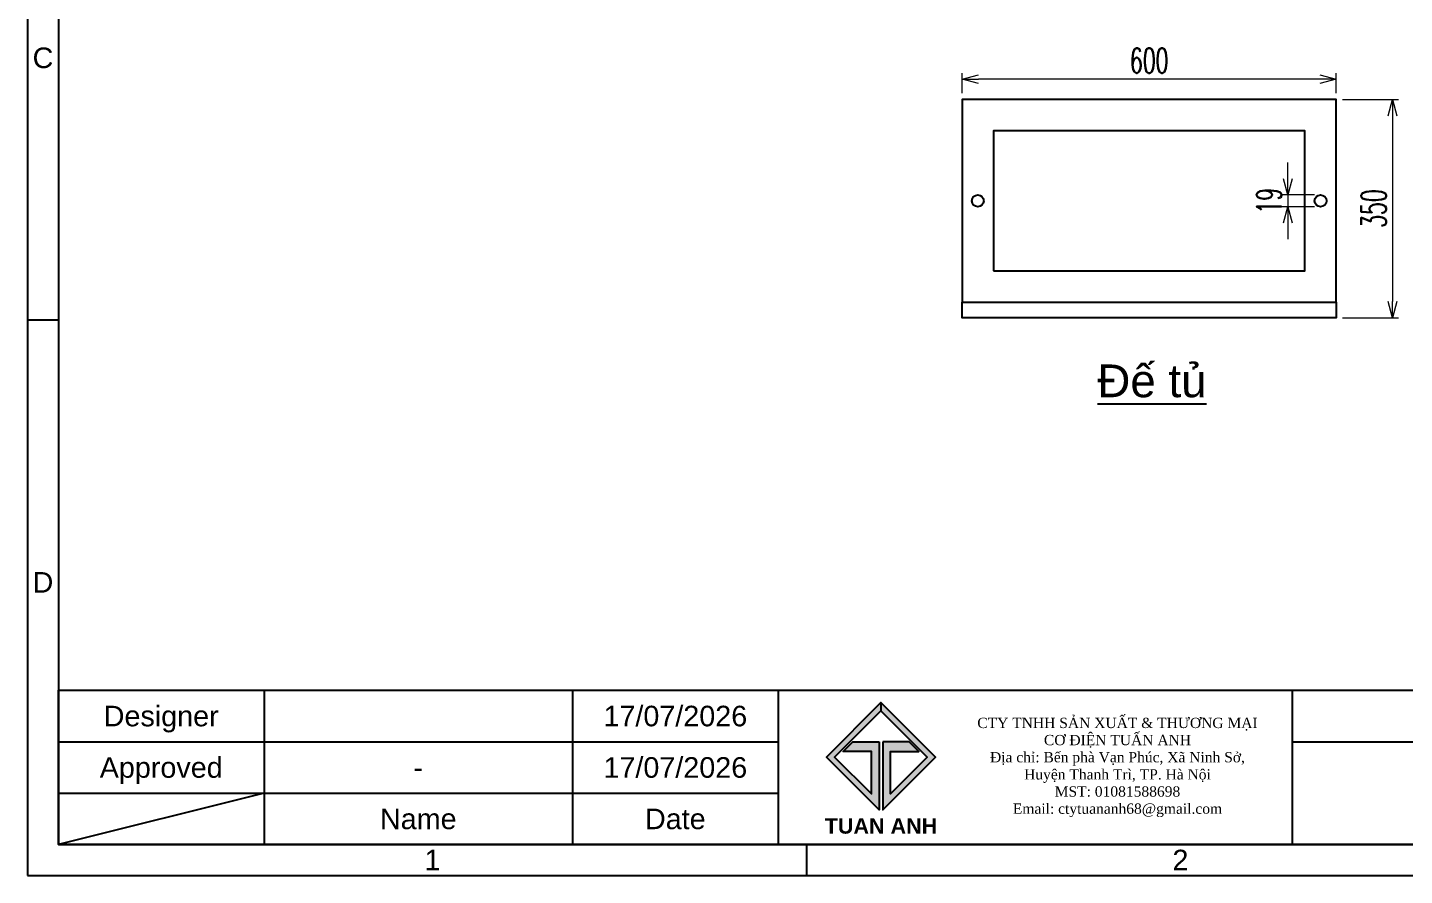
# Model space of a CAD drawing. Header units: millimetres. Extents: x -208796 to -83323, y 30910 to 103951.
# Drawn here: x -113374 to -111165, y 37840 to 39200 of the extents above; entities that cross this region are included whole.
import ezdxf
from ezdxf.enums import TextEntityAlignment as Align

# ---------------------------------------------------------------- set-up
doc = ezdxf.new("R2010")
doc.units = ezdxf.units.MM
doc.header["$LTSCALE"] = 3
for name, color, linetype in [('0 Text 1', 2, 'Continuous'), ('@.TEXT', 7, 'Continuous'), ('@.VISIBLE', 7, 'Continuous')]:
    doc.layers.add(name, color=color, linetype=linetype)
doc.styles.add('@Arial', font='arial.ttf')
doc.styles.add('Ann_w01', font='romans.shx', dxfattribs={"width": 0.6, "bigfont": 'chineset.shx'})
doc.styles.add('Arial', font='arial.ttf')
doc.dimstyles.new('Dim 01_SC20', dxfattribs={"dimscale": 20, "dimtxt": 2, "dimasz": 1.3, "dimexe": 0.5, "dimexo": 0.5, "dimgap": 0.5, "dimtad": 1, "dimdec": 1, "dimzin": 12, "dimdsep": 46, "dimtxsty": 'Ann_w01', "dimblk": 'OPEN30', "dimcen": 1.5, "dimclrd": 6, "dimclre": 6, "dimclrt": 3, "dimadec": 1, "dimazin": 3, "dimtm": 1e-09, "dimtfac": 1, "dimtdec": 1, "dimtix": 1, "dimtmove": 0, "dimatfit": 3, "dimldrblk": 'OPEN30', "dimfxl": 0, "dimtolj": 1, "dimlwd": 20, "dimlwe": 20, "dimarcsym": 0})

# ---------------------------------------------------------------- blocks, each defined once
blk = doc.blocks.new('A$C4dbb82d6')
at = {"layer": '@.VISIBLE'}
h = blk.add_hatch(color=30, dxfattribs=at)
h.dxf.hatch_style = 1
h.paths.add_polyline_path([(0.214, 4.973), (3.625, 1.562), (3.625, 5.973), (1.922, 5.973), (1.297, 5.348), (3.125, 5.348), (3.125, 2.593), (0.745, 4.973), (3.75, 7.978), (3.75, 8.509)])
h = blk.add_hatch(color=150, dxfattribs=at)
h.dxf.hatch_style = 1
h.paths.add_polyline_path([(6.755, 4.973), (4.375, 2.593), (4.375, 5.348), (6.203, 5.348), (5.578, 5.973), (3.875, 5.973), (3.875, 1.562), (7.286, 4.973), (3.75, 8.509), (3.75, 7.978)])
at = {"layer": '@.VISIBLE', "color": 30}
blk.add_lwpolyline([(3.625, 5.973), (3.625, 1.562), (0.214, 4.973), (3.75, 8.509), (3.75, 7.978), (0.745, 4.973), (3.125, 2.593), (3.125, 5.348), (1.297, 5.348), (1.922, 5.973)], close=True, dxfattribs=at)
at = {"layer": '@.VISIBLE', "color": 150}
blk.add_lwpolyline([(3.875, 5.973), (3.875, 1.562), (7.286, 4.973), (3.75, 8.509), (3.75, 7.978), (6.755, 4.973), (4.375, 2.593), (4.375, 5.348), (6.203, 5.348), (5.578, 5.973)], close=True, dxfattribs=at)
at = {"layer": '@.VISIBLE', "color": 30, "insert": (3.75, 0.509), "char_height": 1, "attachment_point": 5, "style": 'Ann_w01'}
blk.add_mtext_dynamic_manual_height_columns('{\\fArial|b1|i0|c0|p34;\\W1;TUAN ANH}', width=7.5, gutter_width=49.599, heights=[0], dxfattribs=at)
blk = doc.blocks.new('KHUNG BAN VE (Made by Tung)')
at = {"layer": '@.VISIBLE', "color": 8}
for p, q in [((3, 54), (0, 54)), ((23, 18), (23, 3)), ((53, 18), (53, 3)), ((73, 18), (73, 3)), ((123, 18), (123, 3)), ((3, 13), (73, 13)), ((123, 13), (294, 13)), ((3, 8), (73, 8)), ((23, 8), (3, 3)), ((75.75, 3), (75.75, 0))]:
    blk.add_line(p, q, dxfattribs=at)
for points in [[(0, 0), (297, 0), (297, 210), (0, 210)], [(3, 3), (294, 3), (294, 207), (3, 207)], [(3, 18), (294, 18), (294, 3), (3, 3)]]:
    blk.add_lwpolyline(points, close=True, dxfattribs=at)
at = {"xscale": 1.5, "yscale": 1.5, "zscale": 1.5}
blk.add_blockref('A$C4dbb82d6', (77.375, 4.041), dxfattribs=at)
at = {"layer": '@.TEXT', "color": 1, "style": 'Arial'}
for s, p in [('C', (1.5, 79.5)), ('D', (1.5, 28.5)), ('17/07/2026', (63, 15.5)), ('17/07/2026', (63, 10.5)), ('1', (39.375, 1.5)), ('2', (112.125, 1.5))]:
    blk.add_text(s, height=2, dxfattribs=at).set_placement(p, align=Align.MIDDLE_CENTER)
at = {"layer": '@.TEXT', "color": 2, "style": 'Arial'}
for s, p in [('Designer', (13, 15.5)), ('Approved', (13, 10.5)), ('Name', (38, 5.5)), ('Date', (63, 5.5))]:
    blk.add_text(s, height=2, dxfattribs=at).set_placement(p, align=Align.MIDDLE_CENTER)
at = {"layer": '@.TEXT', "color": 1, "style": 'Arial'}
for tag, height, p in [('DESIGNER_NAME', 2, (38, 15.5)), ('PROJECT_CODE', 2, (258.5, 15.5)), ('SCALE', 2, (289, 15.5)), ('APPROVED_NAME', 2, (38, 10.5)), ('CUSTOMER_NAME', 2, (258.5, 10.5)), ('PAGE', 2, (289, 10.5)), ('DRAWING_NAME', 4, (173, 8)), ('TOTAL', 2, (289, 5.5))]:
    blk.add_attdef(tag, text='', height=height, dxfattribs=at).set_placement(p, align=Align.MIDDLE_CENTER)
at = {"layer": '@.VISIBLE', "color": 30, "insert": (106, 10.5), "char_height": 1, "attachment_point": 5, "style": 'Ann_w01'}
blk.add_mtext_dynamic_manual_height_columns('{\\fTimes New Roman|b0|i0|c0|p18;\\W1;CTY TNHH SẢN XUẤT & THƯƠNG MẠI CƠ ĐIỆN TUẤN ANH\\PĐịa chỉ: Bến phà Vạn Phúc, Xã Ninh Sở, Huyện Thanh Trì, TP. Hà Nội\\PMST: 01081588698\\PEmail: ctytuananh68@gmail.com}', width=28.70976, gutter_width=99.197, heights=[0], dxfattribs=at)
blk = doc.blocks.new('_Open30')
at = {"color": 0, "linetype": 'ByBlock', "lineweight": -2}
for p, q in [((-1, 0.268), (0, 0)), ((0, 0), (-1, -0.268)), ((0, 0), (-1, 0))]:
    blk.add_line(p, q, dxfattribs=at)
blk = doc.blocks.new('*D163')
at = {"color": 6, "lineweight": 20}
for p, q in [((-111264.5, 39084.6), (-111174.2, 39084.6)), ((-111184.2, 39058.6), (-111184.2, 38760.6)), ((-111264.5, 38734.6), (-111174.2, 38734.6))]:
    blk.add_line(p, q, dxfattribs=at)
at = {"layer": 'Defpoints', "color": 0}
for p in [(-111274.5, 39084.6), (-111274.5, 38734.6), (-111184.2, 38734.6)]:
    blk.add_point(p, dxfattribs=at)
at = {"color": 6, "lineweight": 20, "xscale": 26, "yscale": 26, "zscale": 26}
for p, rotation in [((-111184.2, 39084.6), 90), ((-111184.2, 38734.6), 270)]:
    blk.add_blockref('_Open30', p, dxfattribs=dict(at, rotation=rotation))
at = {"color": 3, "insert": (-111214.2, 38909.6), "char_height": 40, "attachment_point": 5, "rotation": 90, "style": 'Ann_w01'}
blk.add_mtext('\\A1;350', dxfattribs=at)
blk = doc.blocks.new('*D164')
at = {"color": 6, "lineweight": 20}
for p, q in [((-111352.1, 38957.6), (-111352.1, 38983.6)), ((-111309.5, 38931.6), (-111362.1, 38931.6)), ((-111309.5, 38912.6), (-111362.1, 38912.6)), ((-111352.1, 38931.6), (-111352.1, 38912.6)), ((-111352.1, 38886.6), (-111352.1, 38860.6))]:
    blk.add_line(p, q, dxfattribs=at)
at = {"layer": 'Defpoints', "color": 0}
for p in [(-111352.1, 38912.6), (-111299.5, 38931.6), (-111299.5, 38912.6)]:
    blk.add_point(p, dxfattribs=at)
at = {"color": 6, "lineweight": 20, "xscale": 26, "yscale": 26, "zscale": 26}
for p, rotation in [((-111352.1, 38931.6), 270), ((-111352.1, 38912.6), 90)]:
    blk.add_blockref('_Open30', p, dxfattribs=dict(at, rotation=rotation))
at = {"color": 3, "insert": (-111382.1, 38922.1), "char_height": 40, "attachment_point": 5, "rotation": 90, "style": 'Ann_w01'}
blk.add_mtext('\\A1;19', dxfattribs=at)
blk = doc.blocks.new('*D165')
at = {"color": 6, "lineweight": 20}
for p, q in [((-111874.5, 39094.6), (-111874.5, 39127.1)), ((-111300.5, 39117.1), (-111848.5, 39117.1)), ((-111274.5, 39094.6), (-111274.5, 39127.1))]:
    blk.add_line(p, q, dxfattribs=at)
at = {"layer": 'Defpoints', "color": 0}
for p in [(-111874.5, 39117.1), (-111874.5, 39084.6), (-111274.5, 39084.6)]:
    blk.add_point(p, dxfattribs=at)
at = {"color": 6, "lineweight": 20, "xscale": 26, "yscale": 26, "zscale": 26, "rotation": 180}
blk.add_blockref('_Open30', (-111874.5, 39117.1), dxfattribs=at)
at = {"color": 6, "lineweight": 20, "xscale": 26, "yscale": 26, "zscale": 26}
blk.add_blockref('_Open30', (-111274.5, 39117.1), dxfattribs=at)
at = {"color": 3, "insert": (-111574.5, 39147.1), "char_height": 40, "attachment_point": 5, "style": 'Ann_w01'}
blk.add_mtext('\\A1;600', dxfattribs=at)

msp = doc.modelspace()

# ---------------------------------------------------------------- linework, layer by layer
for points in [[(-111874.52, 38759.62), (-111274.52, 38759.62), (-111274.52, 39084.62), (-111874.52, 39084.62)], [(-111824.52, 38809.62), (-111324.52, 38809.62), (-111324.52, 39034.62), (-111824.52, 39034.62)], [(-111874.52, 38759.62), (-111274.52, 38759.62), (-111274.52, 38734.62), (-111874.52, 38734.62)]]:
    msp.add_lwpolyline(points, close=True)
for centre in [(-111849.52, 38922.12), (-111299.52, 38922.12)]:
    msp.add_circle(centre, 9.5)

# ---------------------------------------------------------------- block references
at = {"layer": '@.VISIBLE'}
ref = msp.add_blockref('KHUNG BAN VE (Made by Tung)', (-113374.41, 37839.83), dxfattribs=dict(at, xscale=16.5, yscale=16.5, zscale=16.5))
ref.add_attrib('APPROVED_NAME', '-', dxfattribs={"layer": '@.TEXT', "color": 1, "height": 33, "style": 'Arial'}).set_placement((-112747.41, 38013.08), align=Align.MIDDLE_CENTER)

# ---------------------------------------------------------------- texts
at = {"layer": '0 Text 1', "style": '@Arial'}
msp.add_text('%%UĐế tủ', height=52.5, dxfattribs=at).set_placement((-111482.41, 38633.33), align=Align.MIDDLE_RIGHT)

# ---------------------------------------------------------------- dimensions: what is measured, and where the dimension line sits
dim = msp.add_linear_dim(base=(-111874.52, 39117.15), p1=(-111274.52, 39084.62), p2=(-111874.52, 39084.62), dimstyle='Dim 01_SC20')
dim.commit()
dim.dimension.update_dxf_attribs({"geometry": '*D165', "text_midpoint": (-111574.52, 39147.15)})
for base, p1, p2, picture, middle in [((-111184.19, 38734.62), (-111274.52, 39084.62), (-111274.52, 38734.62), '*D163', (-111214.19, 38909.62)), ((-111352.11, 38912.62), (-111299.52, 38931.62), (-111299.52, 38912.62), '*D164', (-111382.11, 38922.12))]:
    dim = msp.add_linear_dim(base=base, p1=p1, p2=p2, angle=90, dimstyle='Dim 01_SC20')
    dim.commit()
    dim.dimension.update_dxf_attribs({"geometry": picture, "text_midpoint": middle})

doc.saveas('drawing.dxf')
